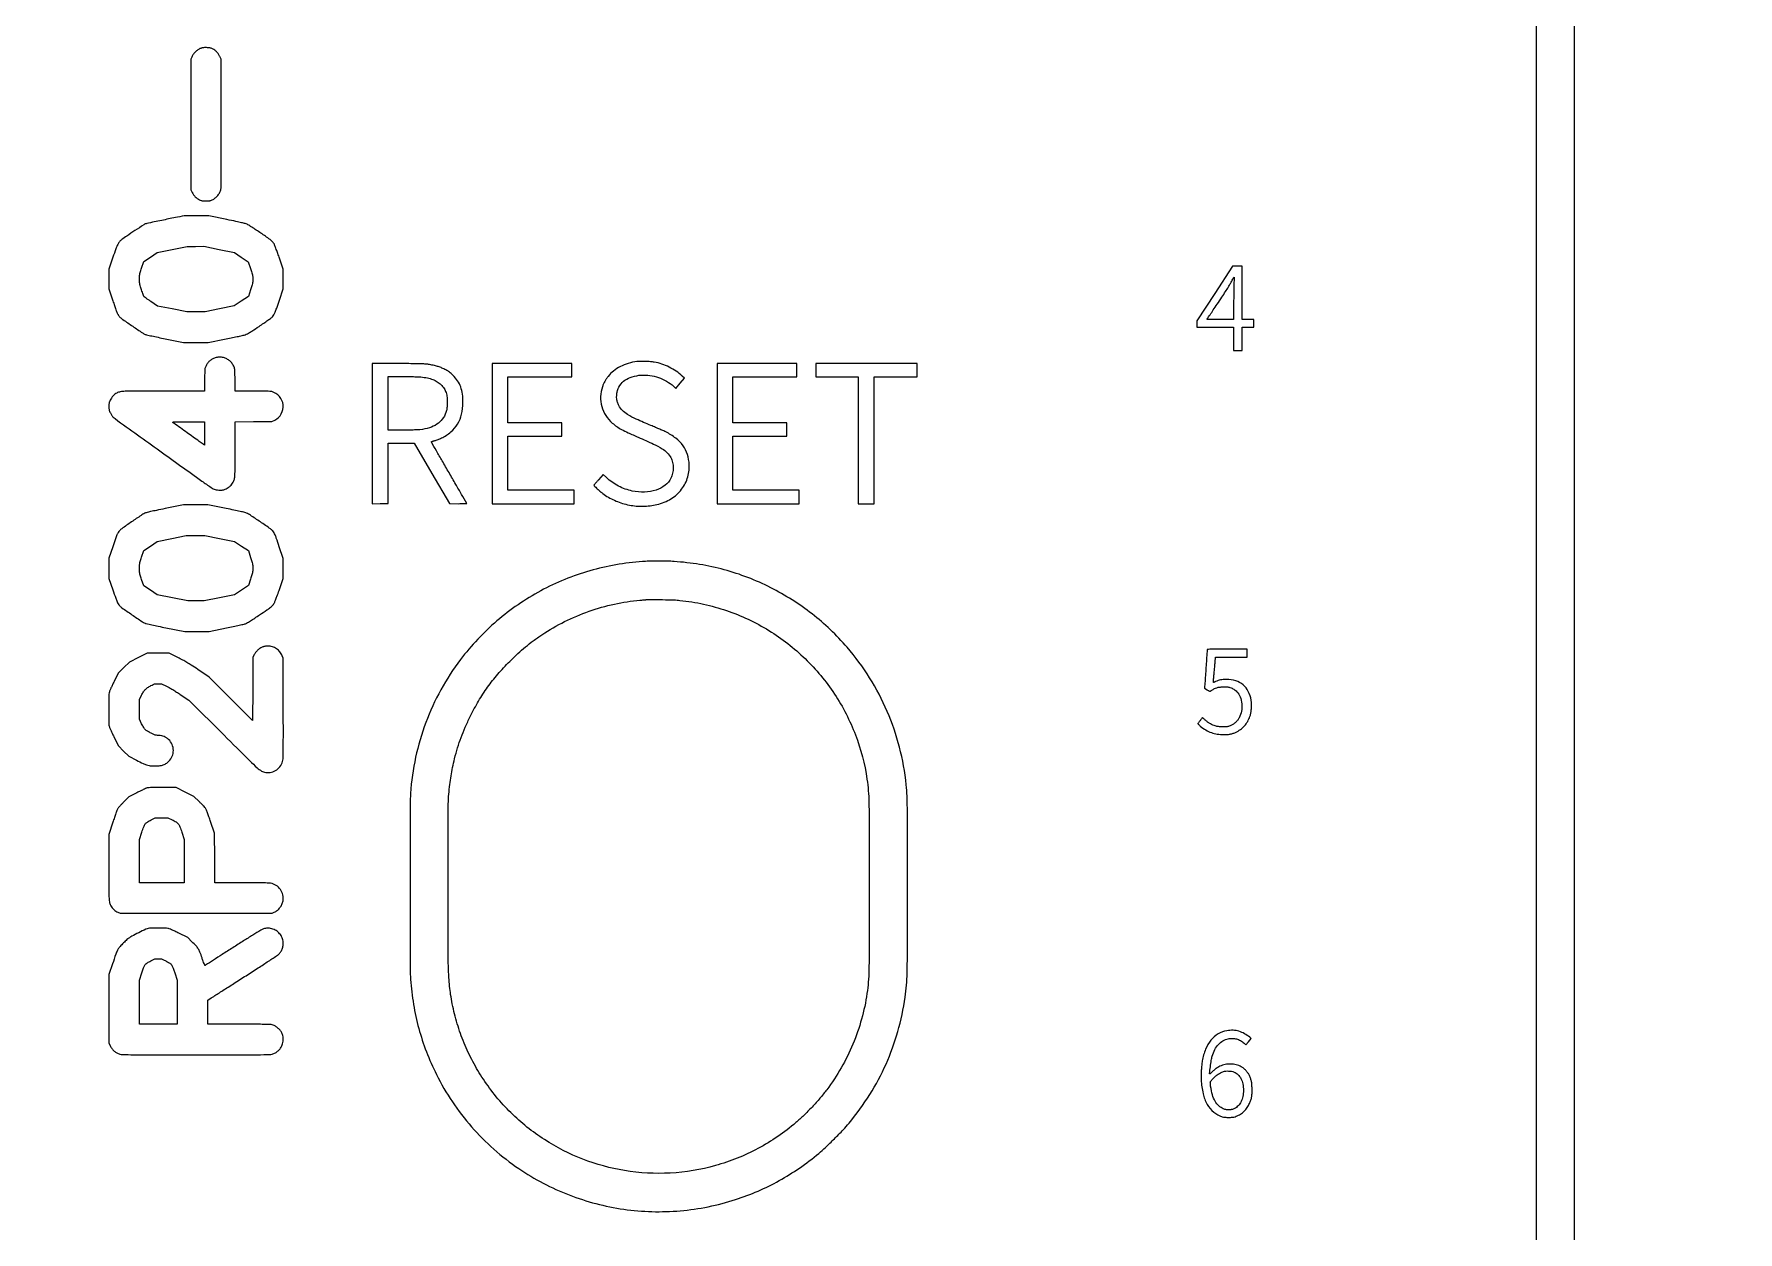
# Model space of a CAD drawing. Extents: x 949 to 24658, y 948 to 49051.
# Drawn here: x 6863 to 11312, y 39611 to 42738 of the extents above; entities that cross this region are included whole.
import ezdxf

# ---------------------------------------------------------------- set-up
doc = ezdxf.new("R2010")
doc.units = 0

msp = doc.modelspace()

# ---------------------------------------------------------------- linework, layer by layer
for points in [[(24557.45501, 40846.15625, -0.000005), (24557.576589, 33590.111823, -0.000003), (24557.572356, 24977, -0.000002), (24557.441941, 13479.946311, -0.000011), (24557.197838, 7129.844974)], [(10785.463822, 45035.652863, -0.000007), (10785.5, 42312.5, -0.00001), (10785.452324, 40023.210587, -0.000067), (10785.249276, 38864.327406, -0.000004), (10784.993817, 38059.058954, -0.029729), (10784.182489, 38045.5, -0.02899), (10776.350876, 38001.759663, -0.031335), (10763.647929, 37960.36984, -0.031688), (10746.028686, 37921.313485, -0.0311), (10723.517401, 37884.540758, -0.035073), (10693.628369, 37847.70176, -0.034505), (10658.730129, 37815.185556, -0.034514), (10619.701308, 37787.785657, -0.035135), (10577.5, 37766.197122, -0.022349), (10547.474461, 37754.966605, -0.024469), (10517.453305, 37746.841817, -0.024062), (10486.331061, 37741.587167, -0.020252), (10453, 37738.960338, -0.009541), (10406.169525, 37738.067317, -0.000001), (7284.943993, 37738.119343, -0.000001), (4154.349915, 37738.182247, -0.016092)], [(3703.932697, 46543.887491, 0.000001), (3703.874383, 45298.330035, 0.000027), (3703.886066, 43922.992192, 0.000016), (3704.040572, 42293, 0.000007), (3704.415056, 39650.664677, 0.000093)], [(5592.011956, 37638.547867, 0.000014), (7295.5, 37638.5, 0.000009), (9315.141555, 37638.536626, 0.000133), (10027.08967, 37638.751523, 0.000042), (10458.410975, 37639.032311, 0.025568), (10483, 37640.308638, 0.015247), (10515.814134, 37644.714779, 0.018113), (10546.447546, 37650.930605, 0.018331), (10576.23369, 37659.27277, 0.016356), (10606.5, 37670.062235, 0.050621), (10683.813054, 37709.949882, 0.049303), (10752.282445, 37764.865504, 0.04918), (10808.82488, 37832.267839, 0.049841), (10850.824312, 37909.124855, 0.019074), (10862.578039, 37940.127307, 0.019066), (10871.936504, 37971.939403, 0.018477), (10879.085625, 38005.312356, 0.015679), (10884.213952, 38041, 0.02777), (10884.994013, 38054.954484, 0.000004), (10885.24925, 38880.764608, 0.000065), (10885.451421, 40055.597846, 0.000011), (10885.5, 42312, 0.000007), (10885.462764, 44998.696467, 0.000096)], [(3804.381759, 38068.001996, -0.000003), (3804.197047, 39001.246926, -0.000054)], [(3804.091567, 40246.104477, -0.000013), (3804.192396, 42321)], [(6290.338763, 44819.041707, 0.000021), (7295.237307, 44819, 0.000022), (8282.535437, 44819.042846, 0.0002)], [(4128.612771, 37639.010388, 0.00001), (4727.012426, 37638.751208, 0.000089)], [(3704.753215, 38664.86868, 0.000014), (3705.096386, 38050.695171, 0.032694)]]:
    msp.add_lwpolyline(points, format="xyb")
for points in [[(7300.286039, 42701.605563, 0.058958), (7292.442416, 42697.981561, 0.047958), (7285.04826, 42692.401952, 0.048347), (7278.915259, 42685.57492, 0.062954), (7274.820599, 42678.246659), (7272.5, 42672.5), (7272.5, 42501.978914), (7272.5, 42331.457828), (7275.796871, 42324.76099, 0.040345), (7279.394397, 42318.733703, 0.04182), (7283.874712, 42313.439845, 0.042298), (7289.121451, 42309.017856, 0.043326), (7294.997135, 42305.581812, 0.018467), (7299.050869, 42303.840932, 0.047385), (7302.120238, 42302.978207, 0.036996), (7305.709, 42302.598738, 0.007847), (7312, 42302.5, 0.007846), (7318.083092, 42302.595457, 0.033261), (7321.705532, 42302.951155, 0.044993), (7324.694033, 42303.727959, 0.023507), (7328.252644, 42305.195887, 0.060081), (7336.130007, 42310.115518, 0.054609), (7342.898554, 42316.911038, 0.0548), (7348.014698, 42324.984862, 0.061467), (7351.016433, 42333.676352, 0.051053), (7351.513055, 42338.267869, 0.000332), (7351.719121, 42378.991162, 0.001106), (7351.833171, 42431.236649, 0.000399), (7351.771672, 42505.5), (7351.5, 42672.5), (7348.31502, 42679.223329, 0.03889), (7344.703408, 42685.529024, 0.041229), (7340.221072, 42691.068563, 0.042251), (7335.003819, 42695.67811, 0.04546), (7329.206739, 42699.218987, 0.018471), (7325.333443, 42700.951156, 0.041057), (7322.249723, 42701.910217, 0.035924), (7318.806453, 42702.422312, 0.011291), (7313.601738, 42702.699688, 0.011956), (7309.493551, 42702.727419, 0.016207), (7305.787551, 42702.543554, 0.018217), (7302.640674, 42702.169168, 0.040069)], [(7255, 42263.355777, 0.004535), (7232.106107, 42258.963954, 0.001256), (7196.24681, 42251.653369, 0.000262), (7157.277348, 42243.585454, 0.047813), (7153.319837, 42242.360277, 0.047493), (7149.22831, 42240.174252, 0.000703), (7126.503294, 42225.056626, 0.002078), (7105.147676, 42210.677993, 0.007618), (7091.80074, 42201.310381, 0.065453), (7085.98628, 42195.806944, 0.054973), (7081.38715, 42188.668141, 0.029272), (7076.510465, 42177.259729, 0.0052), (7068.871224, 42155.317582), (7058.5, 42124.5), (7058.5, 42098.5), (7058.5, 42072.5), (7068.888411, 42041.5, 0.002614), (7073.036265, 42029.33394, 0.003582), (7076.904858, 42018.43125, 0.002333), (7080.259705, 42009.319895, 0.041756), (7081.590461, 42006.5, 0.026897), (7082.781676, 42004.674556, 0.013033), (7084.486991, 42002.468281, 0.012885), (7086.387196, 42000.25688, 0.018094), (7088.20205, 41998.392019, 0.039341), (7095.187064, 41992.695264, 0.001806), (7120.538486, 41975.280275, 0.001634), (7146.214955, 41957.900801, 0.044917), (7153.3506, 41953.984144, 0.047982), (7156.443995, 41952.97163, 0.0013), (7170.381114, 41949.886718, 0.002689), (7186.806912, 41946.388183, 0.001838), (7205.5, 41942.583332), (7253.5, 41932.996915), (7285.408989, 41932.998458), (7317.317977, 41933), (7360.408989, 41941.556318, 0.001079), (7377.488532, 41944.986041, 0.001392), (7393.162101, 41948.214098, 0.001056), (7406.286646, 41950.984212, 0.012237), (7411.398165, 41952.205847, 0.039667), (7416.990972, 41954.173927, 0.027721), (7422.944363, 41957.221168, 0.012892), (7431.816334, 41962.71317, 0.001675), (7450.398165, 41974.978629, 0.003294), (7462.808734, 41983.34881, 0.004815), (7473.615453, 41990.895097, 0.003422), (7482.416673, 41997.25918, 0.051534), (7485.21496, 41999.793195, 0.048194), (7489.115051, 42005.07952, 0.034176), (7492.461687, 42011.65171, 0.017186), (7496.486677, 42022.081729, 0.002676), (7503.618407, 42043), (7513.5, 42072.5), (7513.460658, 42098.5), (7513.421316, 42124.5), (7502.797762, 42155.631891, 0.003102), (7498.547432, 42167.838975, 0.004265), (7494.565313, 42178.755046, 0.002763), (7491.095774, 42187.866137, 0.050395), (7489.690589, 42190.631891, 0.023088), (7488.430769, 42192.407994, 0.011), (7486.657698, 42194.577786, 0.010878), (7484.70199, 42196.768098, 0.01519), (7482.853486, 42198.632913, 0.040232), (7476.317792, 42203.907186, 0.001789), (7452.224635, 42220.213725, 0.002263), (7428.448798, 42236.026088, 0.028342), (7419.105913, 42241.44633, 0.052768), (7414.611648, 42243.156402, 0.00711), (7404.794731, 42245.599642, 0.005671), (7390.094929, 42248.861536, 0.001527), (7366.69433, 42253.701804), (7319.5, 42263.313496), (7288.5, 42263.562694, 0.001431), (7276.439776, 42263.625119, 0.002123), (7265.871875, 42263.604707, 0.000933), (7256.847138, 42263.532129, 0.042664)], [(7346.254205, 42176.049246), (7385.937557, 42168.098492), (7404.169055, 42155.799246), (7422.400554, 42143.5), (7428.200277, 42126.02169, -0.003714), (7431.75691, 42115.030803, -0.025274), (7433.1953, 42109.512819, -0.037302), (7433.813947, 42104.776797, -0.013831), (7434, 42098.052115, -0.013834), (7433.814201, 42091.337937, -0.036955), (7433.197594, 42086.592314, -0.025136), (7431.766656, 42081.065506, -0.003753), (7428.25, 42070.129106), (7422.5, 42052.697363), (7404, 42040.412296), (7385.5, 42028.127229), (7347.5, 42020.561691), (7309.5, 42012.996153), (7285.5, 42012.996153), (7261.5, 42012.996153), (7223.5, 42020.545056), (7185.5, 42028.093958), (7168.281336, 42039.656758, -0.002008), (7161.617649, 42044.170536, -0.003036), (7155.857091, 42048.157926, -0.001175), (7150.941013, 42051.622384, -0.072089), (7150.165435, 42052.359779, -0.078768), (7149.652777, 42053.27739, -0.001674), (7147.876745, 42058.15905, -0.003827), (7145.858128, 42063.903414, -0.002566), (7143.634099, 42070.500815, -0.003874), (7140.155824, 42081.27535, -0.02644), (7138.765895, 42086.681638, -0.037383), (7138.173577, 42091.432131, -0.012329), (7138, 42098.47039, -0.012441), (7138.175529, 42105.523674, -0.037579), (7138.773955, 42110.290558, -0.026267), (7140.180021, 42115.739592, -0.003763), (7143.723507, 42126.704194), (7149.447013, 42143.969238), (7167.087974, 42155.949638), (7184.728934, 42167.930039), (7223.614467, 42175.82447), (7262.5, 42183.718901), (7284.535427, 42183.859451), (7306.570853, 42184)], [(9996.616188, 42097.75, 0.021076), (9996.364663, 42094.017624, 0.000728), (9996.019035, 42079.428125, 0.001361), (9995.682762, 42062.192126, 0.00095), (9995.393353, 42042.75), (9994.747355, 41993), (9960.373678, 41993, -0.001372), (9947.193086, 41993.036163, -0.002288), (9936.097268, 41993.147825, -0.000211), (9926.203211, 41993.296853, -0.409686), (9926, 41993.503235, -0.148796), (9926.113885, 41993.877452, -0.000062), (9933.73809, 42005.240506, -0.000931), (9942.242267, 42017.86082, -0.000566), (9952.342434, 42032.753235, 0.002622), (9964.595433, 42050.980873, 0.004908), (9974.285003, 42065.874781, 0.005983), (9981.776316, 42077.957571, 0.013824), (9987.039973, 42087.25, -0.004169), (9990.307786, 42093.287918, -0.006703), (9993.20484, 42098.373437, -0.002025), (9995.773478, 42102.704879, -0.26374), (9996.294052, 42103, -0.366971), (9996.615978, 42102.726955, -0.025671), (9996.759507, 42101.457812, -0.026762), (9996.772679, 42099.762931, -0.015925)], [(7338.250674, 41893.454857, 0.046858), (7329.806009, 41890.308181, 0.058682), (7322.762065, 41885.817427, 0.058937), (7316.97704, 41879.830735, 0.047863), (7312.272343, 41872.240529), (7308.5, 41864.611698), (7308.194453, 41835.305849), (7307.888905, 41806), (7201.154551, 41806, 0.000509), (7124.50915, 41805.921924, 0.00988), (7100.783785, 41805.404698, 0.033633), (7088.072482, 41804.016246, 0.074061), (7078.830795, 41800.913678, 0.054676), (7074.067219, 41797.786008, 0.034517), (7069.238226, 41793.203292, 0.03367), (7064.922546, 41787.814182, 0.041406), (7061.693133, 41782.240752, 0.016802), (7059.90486, 41778.112645, 0.045445), (7059.009999, 41775.051017, 0.03876), (7058.609271, 41771.61353, 0.009643), (7058.5, 41765.948137, 0.009625), (7058.61284, 41760.086601, 0.043824), (7059.041489, 41756.705077, 0.048278), (7060.0357, 41753.603073, 0.013306), (7062.188908, 41748.948137, 0.018514), (7063.880527, 41745.828613, 0.015046), (7065.913707, 41742.614288, 0.015309), (7067.968885, 41739.763986, 0.037769), (7069.688908, 41737.845185, 0.035316), (7074.372629, 41733.948997, 0.000031), (7191.65954, 41649.648713, 0.000157), (7301.161286, 41571.006632, 0.006519), (7325, 41554.36404, 0.031686), (7330.558781, 41551.083993, 0.046544), (7335.831457, 41548.998102, 0.044738), (7341.553907, 41547.872191, 0.026568), (7348.5, 41547.512547, 0.011006), (7353.764523, 41547.635791, 0.0387), (7357.125304, 41548.050513, 0.043513), (7360.176723, 41548.951506, 0.016699), (7364.240752, 41550.70568, 0.041559), (7369.813911, 41553.925881, 0.033807), (7375.201014, 41558.234307, 0.03465), (7379.782577, 41563.061127, 0.054634), (7382.913678, 41567.830795, 0.062907), (7385.919811, 41576.167036, 0.040508), (7387.349802, 41586.353139, 0.013687), (7387.905106, 41604.185134, 0.00094), (7388, 41654.673335), (7388, 41725.926473), (7435.803954, 41726.213236), (7483.607908, 41726.5), (7491.238634, 41730.272343, 0.151824), (7508.553292, 41746.7447, 0.154307), (7513.338117, 41770.016756, 0.154107), (7503.876431, 41791.832197, 0.151395), (7483.539901, 41804.447999, 0.045094), (7478.581033, 41805.271758, 0.010969), (7470.287265, 41805.708006, 0.006452), (7457.090097, 41805.941755, 0.001202), (7432.858555, 41806), (7388.137307, 41806), (7387.793853, 41834.75, 0.001563), (7387.52872, 41852.339046, 0.014078), (7387.171738, 41860.034817, 0.032541), (7386.498237, 41864.829109, 0.044515), (7385.237236, 41869, 0.058458), (7380.654989, 41877.400713, 0.05789), (7374.23982, 41884.543479, 0.05808), (7366.379474, 41890.006073, 0.059591), (7357.539901, 41893.457657, 0.02563), (7352.39266, 41894.511642, 0.037736), (7347.792567, 41894.858642, 0.038286), (7343.242626, 41894.509072, 0.027463)], [(7746, 41695.052538), (7746, 41511.959423), (7766.75, 41512.229712), (7787.5, 41512.5), (7787.756058, 41591.25), (7788.012116, 41670), (7821.772407, 41670), (7855.532698, 41670), (7901.516349, 41591.000915), (7947.5, 41512.001829), (7970.25, 41512.000915, 0.001715), (7978.973481, 41512.03048, 0.00286), (7986.317187, 41512.122557, 0.00033), (7992.832824, 41512.24582, 0.408492), (7993, 41512.416301, 0.131613), (7992.914703, 41512.734732, 0.00001), (7979.329364, 41536.272597, 0.00035), (7964.306159, 41562.258484, 0.000211), (7946.461663, 41593.044631, -0.000775), (7928.65724, 41623.841682, -0.001289), (7913.75887, 41649.859283, -0.000069), (7900.415912, 41673.308078, -0.337669), (7900.484712, 41673.818046, -0.113296), (7900.957333, 41674.114203, -0.003037), (7903.297858, 41674.910835, -0.006186), (7906.079886, 41675.80083, -0.00418), (7909.273049, 41676.74985, 0.014521), (7913.084913, 41677.969089, 0.007434), (7917.795691, 41679.707249, 0.00738), (7922.598929, 41681.64304, 0.011014), (7926.733559, 41683.48892, 0.064943), (7951.284454, 41699.281541, 0.080664), (7968.930028, 41719.873653, 0.078708), (7979.441914, 41745.41604, 0.058398), (7983, 41775.776093, 0.033122), (7981.511832, 41798.216572, 0.054045), (7976.974172, 41816.725139, 0.05932), (7968.976296, 41832.591324, 0.051022), (7957.115144, 41847.039985, 0.009706), (7951.766347, 41852.144792, 0.023505), (7947.57454, 41855.644429, 0.026776), (7943.41561, 41858.459928, 0.016642), (7938.26662, 41861.32848, 0.016504), (7927.969367, 41866.20139, 0.023863), (7918.552564, 41869.759628, 0.022179), (7908.336147, 41872.578405, 0.011854), (7895.5, 41875.195818, 0.022385), (7886.195021, 41876.437724, 0.014086), (7875.244743, 41877.092782, 0.00585), (7857.321181, 41877.44913, 0.000594), (7814.75, 41877.746723), (7746, 41878.145653)], [(8437.173702, 41882.960941, 0.041815), (8414.686675, 41878.196297, 0.045501), (8393.96442, 41869.839758, 0.047874), (8376.062449, 41858.36689, 0.058327), (8361.94941, 41844.345859, 0.015907), (8356.838565, 41837.486255, 0.026036), (8353.011108, 41831.333101, 0.026932), (8349.932306, 41824.968427, 0.018633), (8347.118136, 41817.479127, 0.071317), (8342.377788, 41791.396411, 0.075357), (8345.312765, 41765.543694, 0.076097), (8355.726915, 41741.930797, 0.074879), (8372.774144, 41722.366529, 0.026195), (8384.388394, 41713.497237, 0.02544), (8396.977279, 41705.797301, 0.017399), (8413.940666, 41697.323495, 0.004999), (8440.763833, 41685.393773, -0.006586), (8480.75746, 41667.454167, -0.031044), (8502.864595, 41655.465889, -0.055029), (8516.494999, 41644.691208, -0.075704), (8525.816875, 41632.1922, -0.067963), (8530.364847, 41619.885134, -0.053962), (8531.928242, 41605.786669, -0.05327), (8530.437847, 41591.482678, -0.061881), (8525.957383, 41578.564996, -0.115771), (8510.755964, 41560.070704, -0.083081), (8487.020675, 41547.516646, -0.072605), (8457.347127, 41542.246298, -0.058029), (8424.950293, 41545.01013, -0.036051), (8406.841991, 41550.082319, -0.033577), (8389.197639, 41557.799443, -0.033414), (8372.660677, 41567.85284, -0.034847), (8357.854678, 41579.892222), (8349.209356, 41587.984513), (8337.104678, 41574.575424, 0.003279), (8332.464806, 41569.367301, 0.005157), (8328.555749, 41564.827559, 0.001578), (8325.23103, 41560.859575, 0.17533), (8325, 41560.220986, 0.204251), (8325.694366, 41558.592115, 0.002789), (8333.714465, 41550.980114, 0.008512), (8341.68512, 41543.75036, 0.019368), (8348, 41538.633944, 0.055403), (8378.432068, 41520.741276, 0.051083), (8412.884916, 41509.371934, 0.050857), (8449.080846, 41505.189475, 0.05384), (8484.66718, 41508.550363, 0.07552), (8522.062017, 41522.30633, 0.09127), (8550.978226, 41545.943499, 0.095667), (8568.651218, 41577.337537, 0.092011), (8573.690754, 41613.5, 0.064576), (8568.940409, 41640.523078, 0.079583), (8557.552774, 41663.403173, 0.074089), (8538.835394, 41682.762045, 0.047625), (8512.310457, 41699.360752, 0.01149), (8507.016405, 41701.859569, 0.002159), (8497.210395, 41706.164824, 0.002309), (8485.705848, 41711.093669, 0.002112), (8473.810457, 41716.065952, -0.007972), (8435.262535, 41732.712345, -0.033369), (8412.990068, 41744.600897, -0.056541), (8399.080691, 41755.620157, -0.080045), (8389.815677, 41768.378001, -0.042341), (8386.481628, 41776.635894, -0.043567), (8384.625473, 41785.259082, -0.043207), (8384.282698, 41794.139823, -0.040291), (8385.446949, 41803.163082, -0.093609), (8392.78382, 41820.734938, -0.093856), (8406.019083, 41834.401468, -0.082742), (8424.854266, 41843.480345, -0.055146), (8448.5, 41847.633549, -0.050229), (8471.228733, 41846.799344, -0.049571), (8493.439966, 41841.45511, -0.049062), (8514.371895, 41831.773413, -0.047207), (8533.310135, 41818.09205), (8539.12027, 41812.996599), (8550.121637, 41826.515743), (8561.123003, 41840.034887), (8555.435702, 41845.267443, 0.035868), (8539.380516, 41858.041505, 0.03494), (8521.527792, 41868.514106, 0.034937), (8502.388738, 41876.399653, 0.035842), (8482.5, 41881.46371, 0.025571), (8472.767325, 41882.701865, 0.010597), (8459.518455, 41883.420826, 0.010477), (8446.383017, 41883.579351, 0.029091)], [(7872.947046, 41842.88756, -0.02588), (7890.088674, 41840.336432, -0.042109), (7904.206057, 41836.220963, -0.048654), (7915.868262, 41830.369331, -0.055974), (7925.59227, 41822.600074, -0.053104), (7933.612136, 41812.657015, -0.064852), (7938.731663, 41801.869622, -0.056743), (7941.343425, 41789.000016, -0.029759), (7941.790817, 41772.648758, -0.006125), (7941.429218, 41764.509524, -0.023376), (7940.904976, 41759.457143, -0.030265), (7939.985637, 41755.157499, -0.016052), (7938.357989, 41749.955831, -0.079397), (7928.977868, 41732.53051, -0.083395), (7914.766516, 41719.235112, -0.073347), (7895.381809, 41710.126353, -0.04548), (7870.696915, 41705.07248, -0.019192), (7864.945214, 41704.653774, -0.002765), (7853.170688, 41704.315041, -0.003133), (7839.234264, 41704.078598, -0.002674), (7824.539414, 41704), (7788, 41704), (7788, 41774), (7788, 41844), (7824.697046, 41844, -0.00274), (7839.593741, 41843.918368, -0.003023), (7854.008016, 41843.673221, -0.002811), (7866.31487, 41843.320231, -0.015426)], [(7308, 41695.431906), (7308, 41664.863812), (7304.75, 41667.147935, -0.002064), (7294.226164, 41674.609258, -0.000122), (7262.481311, 41697.325399, -0.000035), (7228.138521, 41721.916929, -0.008718), (7225.115141, 41724.162945, -0.619207), (7225.320801, 41725.207415, -0.055538), (7228.778178, 41725.753212, -0.010801), (7237.667039, 41725.966661, -0.000602), (7265.365141, 41726), (7308, 41726)], [(7205, 41499.116714, 0.001653), (7182.671604, 41494.538188, 0.004638), (7167.079689, 41491.136052, 0.004195), (7155.889907, 41488.486543, 0.058075), (7152, 41487.036093, 0.030389), (7142.465628, 41481.402439, 0.002259), (7117.489379, 41464.353258, 0.001428), (7091.721158, 41446.483525, 0.056784), (7086.550953, 41441.924719, 0.050874), (7082.806988, 41436.822564, 0.032797), (7079.510437, 41430.265152, 0.016557), (7075.483107, 41419.79303, 0.002638), (7068.389948, 41399), (7058.5, 41369.5), (7058.5, 41343), (7058.5, 41316.5), (7068.713917, 41286.780891, 0.001928), (7076.204482, 41265.256194, 0.01723), (7079.855277, 41255.932303, 0.038951), (7082.875112, 41250.209131, 0.043868), (7086.643471, 41245.263042, 0.055696), (7092.550737, 41240.073871, 0.001807), (7118.567679, 41222.049062, 0.002205), (7144.312731, 41204.516652, 0.042676), (7152.74003, 41199.82322, 0.050171), (7155.911928, 41198.762956, 0.001336), (7170.351542, 41195.539094, 0.002782), (7187.365897, 41191.887229, 0.001899), (7206.74003, 41187.918262), (7256.5, 41177.921293), (7288.5, 41178.278437), (7320.5, 41178.635581), (7365.5, 41187.83325, 0.00113), (7383.072414, 41191.46633, 0.001623), (7398.621325, 41194.770448, 0.000859), (7411.775214, 41197.633951, 0.025528), (7415.061956, 41198.533368, 0.058312), (7418.058947, 41199.924745, 0.002589), (7427.793937, 41205.978275, 0.004337), (7439.264217, 41213.33313, 0.003084), (7451.998716, 41221.767909, 0.001661), (7470.719179, 41234.424705, 0.011828), (7479.617903, 41240.79744, 0.024772), (7484.811629, 41245.124892, 0.055197), (7488.185183, 41249, 0.043984), (7490.566983, 41253.178091, 0.012761), (7493.490082, 41260.002488, 0.008842), (7497.285287, 41270.040112, 0.002632), (7502.728559, 41285.5), (7513.460272, 41316.5), (7513.480136, 41342.5), (7513.5, 41368.5), (7503.112842, 41399.5, 0.001275), (7495.541396, 41421.906783, 0.014638), (7492.283426, 41430.623398, 0.036516), (7489.657343, 41435.92431, 0.03698), (7486.297741, 41440.763157, 0.071021), (7480.615866, 41446.037056, 0.002137), (7453.932597, 41464.374368, 0.003173), (7427.887323, 41481.868893, 0.040548), (7417.593407, 41487.547117, 0.047926), (7413.565309, 41488.914465, 0.002904), (7401.126396, 41491.770087, 0.003856), (7385.011397, 41495.240985, 0.001897), (7364.462347, 41499.420103), (7316.424694, 41509), (7284.962347, 41508.947451), (7253.5, 41508.894902)], [(7347.530854, 41421.188955), (7386.5, 41413.377909), (7404.5, 41401.331387), (7422.5, 41389.284864), (7428.25, 41371.862007, -0.003718), (7431.807106, 41360.808228, -0.025974), (7433.220415, 41355.318211, -0.03742), (7433.822655, 41350.533921, -0.012604), (7434, 41343.5, -0.012525), (7433.823792, 41336.466978, -0.037568), (7433.224022, 41331.701498, -0.0262), (7431.81566, 41326.247115, -0.003758), (7428.269908, 41315.275943), (7422.539817, 41297.991036), (7404.277425, 41285.852055), (7386.015034, 41273.713074), (7346.788371, 41265.856537), (7307.561708, 41258), (7285.886013, 41258), (7264.210319, 41258), (7224.426671, 41265.952163), (7184.643023, 41273.904327), (7167.171819, 41285.77513), (7149.700614, 41297.645932), (7143.850307, 41314.424799, -0.003742), (7140.123678, 41325.375848, -0.029435), (7138.734778, 41330.561991, -0.040314), (7138.158752, 41335.251061, -0.010412), (7138, 41342.873522, -0.010875), (7138.164938, 41350.456058, -0.038373), (7138.749006, 41355.291541, -0.027452), (7140.145184, 41360.71856, -0.003621), (7143.815014, 41372.02169), (7149.630029, 41389.5), (7167.065014, 41401.41673), (7184.5, 41413.33346), (7222.5, 41421.067608), (7260.5, 41428.801756), (7284.530854, 41428.900878), (7308.561708, 41429)], [(8451.5, 41360.880372, 0.052699), (8314.227237, 41336.639534, 0.053574), (8185.859567, 41284.303, 0.053668), (8071.739285, 41205.992158, 0.053248), (7976.56401, 41105, 0.036419), (7925.18965, 41025.99343, 0.036577), (7885.906823, 40940.480731, 0.036433), (7859.379448, 40849.825726, 0.035513), (7846.005801, 40755.5, 0.017312), (7844.97904, 40726.365522, 0.000163), (7844.918815, 40512.397231, 0.00016), (7844.997069, 40298.247077, 0.017604), (7846.02743, 40269.551042, 0.023753), (7853.764909, 40204.612788, 0.025065), (7867.544848, 40141.87498, 0.025144), (7887.485143, 40081.012369, 0.02423), (7913.648684, 40021.683091, 0.031991), (7955.174867, 39950.441816, 0.031899), (8005.48667, 39885.008005, 0.031877), (8063.749621, 39826.46443, 0.031847), (8129, 39775.781933, 0.056884), (8259.886219, 39707.128338, 0.05705), (8402.748745, 39669.81821, 0.057079), (8550.279802, 39665.768176, 0.057052), (8694.931051, 39695.176033, 0.023517), (8753.371045, 39717.278085, 0.024404), (8808.739441, 39744.531114, 0.02426), (8861.489241, 39777.214977, 0.022648), (8912.094671, 39815.566434, 0.016658), (8929.460209, 39831.016982, 0.006157), (8952.91515, 39853.885328, 0.006145), (8975.769347, 39877.291992, 0.016975), (8991.08316, 39894.5, 0.033227), (9045.203891, 39969.222331, 0.035409), (9087.680804, 40048.930397, 0.035501), (9118.396683, 40133.638511, 0.03376), (9137.444652, 40223.271579, 0.014005), (9141.086696, 40255.111058, 0.015697), (9142.767019, 40285.915712, 0.005091), (9143.414572, 40336.031869, 0.000266), (9143.769726, 40497, 0.00036), (9143.909223, 40643.039982, 0.003021), (9143.526312, 40708.984533, 0.00671), (9142.523517, 40748.661956, 0.016103), (9140.440195, 40778, 0.037686), (9122.78598, 40875.888659, 0.038196), (9090.687406, 40969.562432, 0.038238), (9044.75253, 41057.170032, 0.037945), (8985.907807, 41137, 0.024535), (8942.227804, 41182.945581, 0.024817), (8894.416591, 41224.206096, 0.024681), (8842.489543, 41260.731997, 0.023667), (8786.5, 41292.517385, 0.025114), (8726.59837, 41319.181005, 0.025944), (8664.96511, 41339.379959, 0.025678), (8600.969435, 41353.25278, 0.023537), (8534, 41360.99272, 0.013427), (8517.810167, 41361.659252, 0.003914), (8492.864628, 41361.820562, 0.003931), (8467.887655, 41361.590169, 0.013101)], [(8549.5, 41259.586259, -0.026784), (8611.341262, 41249.504408, -0.027865), (8670.921445, 41232.95888, -0.028073), (8727.874606, 41210.031053, -0.028122), (8781.866565, 41180.878885, -0.054722), (8876.531136, 41107.310935, -0.054536), (8953.104619, 41014.881158, -0.054597), (9007.81325, 40908.185854, -0.055091), (9037.925415, 40792.5, -0.015217), (9041.367156, 40762.477189, -0.015934), (9042.909246, 40732.758497, -0.004777), (9043.426146, 40683.173874, -0.000218), (9043.5, 40513.5, -0.000229), (9043.422365, 40344.258057, -0.004742), (9042.893312, 40293.391748, -0.015523), (9041.346222, 40263.03992, -0.015766), (9037.921934, 40233, -0.031776), (9023.756951, 40166.070069, -0.031011), (9001.1399, 40100.910992, -0.030999), (8970.627149, 40039.025268, -0.031693), (8932.89772, 39981.864554, -0.015168), (8915.186188, 39959.832479, -0.011371), (8894.42269, 39936.639718, -0.011429), (8872.800617, 39914.597993, -0.016175), (8852.5, 39896.068964, -0.054036), (8753.330751, 39828.297694, -0.0546), (8642.281793, 39783.629839, -0.054698), (8524.386557, 39764.113359, -0.054612), (8405, 39770.608548, -0.051278), (8296.145001, 39800.259132, -0.051428), (8195.715405, 39851.42142, -0.05145), (8107.879328, 39921.978911, -0.051412), (8036.27526, 40009, -0.024354), (8008.806929, 40055.129243, -0.024384), (7985.966925, 40103.692264, -0.024427), (7967.998653, 40154.163698, -0.024643), (7955.099018, 40206, -0.009263), (7950.769756, 40230.32952, -0.013779), (7947.965399, 40251.776662, -0.012393), (7946.162109, 40274.944749, -0.005822), (7944.923078, 40304.965513, -0.007443), (7944.026058, 40365.907637, -0.000492), (7944.228282, 40541.330193, -0.000203), (7944.703646, 40728.19928, -0.021796), (7945.881887, 40753.5, -0.007672), (7948.548206, 40778.687558, -0.010555), (7951.767961, 40801.222262, -0.010893), (7955.8449, 40823.030158, -0.009096), (7961.097077, 40846, -0.013093), (7968.968954, 40874.535673, -0.014823), (7978.037459, 40901.449835, -0.014516), (7988.860818, 40928.262034, -0.011615), (8002.014489, 40956.5, -0.018614), (8023.752975, 40996.636787, -0.022102), (8047.293209, 41032.74001, -0.022106), (8073.924486, 41066.618364, -0.018634), (8104.945705, 41100.073477, -0.009855), (8126.24943, 41120.572701, -0.013832), (8146.111839, 41137.950692, -0.014211), (8166.473046, 41153.841414, -0.011357), (8189.264634, 41169.824051, -0.031801), (8248.413077, 41204.105441, -0.030706), (8312.115272, 41231.060668, -0.030847), (8378.335536, 41249.904121, -0.032843), (8445, 41259.972094, 0.000304), (8450.078961, 41260.404018, 0.000334), (8455.003125, 41260.829103, 0.000311), (8459.213418, 41261.19803, 0.00168), (8461.5, 41261.407569, -0.026382), (8473.855977, 41261.926718, -0.002483), (8504.226465, 41261.449039, -0.002907), (8534.372669, 41260.64974, -0.018935)], [(7462.286039, 41138.549246, 0.058565), (7454.781333, 41135.198734, 0.047554), (7447.66764, 41129.990936, 0.047089), (7441.59537, 41123.469117, 0.054382), (7437.180056, 41116.218065), (7434.5, 41110.5), (7434, 41028.246235), (7433.5, 40945.992469), (7377, 41002.598563), (7320.5, 41059.204657), (7290.5, 41079.246927, 0.00322), (7273.566085, 41090.402999, 0.009853), (7261.889255, 41097.665214, 0.011968), (7251.224663, 41103.669131, 0.006938), (7238.145152, 41110.394598), (7215.790304, 41121.5), (7186.889512, 41121.5), (7157.988719, 41121.5), (7135.249781, 41110), (7112.510844, 41098.5), (7097.744108, 41084.059319), (7082.977373, 41069.618637), (7072.005144, 41047.921291, 0.00479), (7067.692898, 41039.187137, 0.005753), (7063.810547, 41030.887307, 0.004972), (7060.693801, 41023.833867, 0.03785), (7059.516457, 41020.401874, 0.06069), (7058.030214, 41009.341337, 0.003335), (7057.831445, 40974.290017, 0.003056), (7058.082487, 40938.989309, 0.068757), (7059.607927, 40928.931501, 0.032245), (7060.807084, 40925.669557, 0.003818), (7063.986527, 40918.633003, 0.004552), (7067.910825, 40910.321599, 0.003718), (7072.255857, 40901.5), (7083.29586, 40879.5), (7096.89793, 40865.951764), (7110.5, 40852.403528), (7130.882479, 40841.951764, 0.004198), (7147.942488, 40833.38383, 0.030455), (7156.403358, 40829.845096, 0.049878), (7163.47946, 40828.146636, 0.022468), (7173, 40827.278176, 0.027609), (7187.0883, 40827.407296, 0.053697), (7198.157444, 40829.326303, 0.064288), (7207.188999, 40833.223266, 0.062494), (7215.030868, 40839.316583, 0.098728), (7223.817361, 40852.479839, 0.101374), (7226.774646, 40867.881204, 0.101536), (7223.437021, 40883.184987, 0.099365), (7214.329817, 40896.072508, 0.037508), (7208.506581, 40900.806131, 0.053615), (7202.669643, 40903.998211, 0.052692), (7196.209584, 40905.912103, 0.03468), (7188.5, 40906.790196, -0.014259), (7182.870503, 40907.199571, -0.046728), (7179.214267, 40907.919799, -0.037552), (7175.362322, 40909.382677, -0.006866), (7168.5, 40912.712388, -0.010986), (7164.006988, 40915.094236, -0.010842), (7159.602872, 40917.681256, -0.010765), (7155.846873, 40920.111713, -0.04038), (7153.658712, 40921.86882, -0.0457), (7151.677184, 40924.118209, -0.016355), (7149.267847, 40927.654111, -0.014585), (7146.632608, 40932.087949, -0.010155), (7143.908712, 40937.234623), (7138, 40948.969247), (7138, 40975.00128), (7138, 41001.033313), (7143.413043, 41011.766657, -0.025668), (7148.387765, 41020.487049, -0.051565), (7153.32072, 41026.678011, -0.051421), (7159.425413, 41031.73927, -0.025388), (7168.083183, 41036.913767, -0.007468), (7174.317088, 41040.103985, -0.048381), (7177.615025, 41041.350554, -0.054987), (7180.922125, 41041.866741, -0.011243), (7186.847463, 41042), (7196.028559, 41042), (7209.122454, 41035.438638, -0.01482), (7215.681165, 41031.905119, -0.005011), (7225.021054, 41026.384596, -0.004979), (7235.229422, 41020.072205, -0.005697), (7244.858175, 41013.830192), (7267.5, 40998.783109), (7359, 40907.521438, 0.000556), (7425.97357, 40840.870629, 0.012841), (7445.580299, 40822.377002, 0.048787), (7457.090678, 40813.931361, 0.095255), (7467.759696, 40810.090227, 0.098819), (7482.861144, 40810.715109, 0.096376), (7496.715186, 40817.077459, 0.095462), (7507.272436, 40828.234652, 0.094865), (7512.957384, 40842.539918, 0.044778), (7513.538415, 40848.353969, 0.000979), (7513.769972, 40876.767848, 0.001658), (7513.884081, 40916.466178, 0.000465), (7513.799038, 40978.5), (7513.5, 41108.5), (7511.166062, 41114.282311, 0.071707), (7504.953153, 41124.964166, 0.076982), (7496.103538, 41133.161667, 0.077428), (7485.235922, 41138.264065, 0.073752), (7473.144665, 41139.933104, 0.01633), (7470.291983, 41139.811154, 0.012846), (7467.214019, 41139.499001, 0.013043), (7464.366097, 41139.060293, 0.031005)], [(9926, 41130.038026, -0.016936), (9925.857809, 41125.841302, -0.000085), (9922.99968, 41083.816952, -0.000161), (9920.221598, 41043.264584, -0.008474), (9919.552162, 41035.46953), (9919.034132, 41030.43906), (9925.872114, 41026.21953, 0.004355), (9928.544238, 41024.602604, 0.006495), (9930.911404, 41023.239487, 0.003095), (9932.9384, 41022.123465, 0.124918), (9933.424873, 41022, 0.128442), (9933.88221, 41022.119454, 0.006231), (9935.254006, 41022.911158, 0.009803), (9936.868825, 41023.913473, 0.006884), (9938.64798, 41025.101813, -0.031675), (9945.227417, 41029.03956, -0.04607), (9951.494478, 41031.571147, -0.042188), (9958.521809, 41033.050663, -0.021659), (9967.5, 41033.769274, -0.00661), (9974.297106, 41033.927938, -0.025688), (9978.502528, 41033.75438, -0.035535), (9981.943153, 41033.186231, -0.022892), (9985.828708, 41032.066946, -0.022847), (9991.163106, 41029.986068, -0.034193), (9995.584199, 41027.650715, -0.034857), (9999.583728, 41024.771066, -0.025055), (10003.635586, 41021.042976, -0.10173), (10012.456668, 41007.405122, -0.069989), (10016.695731, 40989.431354, -0.067295), (10015.878553, 40970.225665, -0.078356), (10009.906184, 40952.975361, -0.047839), (10006.040047, 40947.142039, -0.034243), (10000.705279, 40941.408227, -0.033946), (9994.568115, 40936.393248, -0.043749), (9988.287604, 40932.715058, -0.019059), (9983.78233, 40930.787672, -0.054777), (9980.497415, 40929.925459, -0.033879), (9976.339503, 40929.59417, -0.00394), (9967, 40929.55779, -0.004861), (9958.072861, 40929.68016, -0.028739), (9953.415602, 40930.057711, -0.040382), (9949.533709, 40930.921998, -0.015525), (9944.304882, 40932.717907, -0.022496), (9937.673384, 40935.575531, -0.026468), (9931.687353, 40938.882966, -0.025265), (9925.861432, 40942.939425, -0.017628), (9919.704169, 40948.06273, 0.005605), (9917.461445, 40950.02198, 0.009392), (9915.527946, 40951.611424, 0.003516), (9913.870824, 40952.903455, 0.415557), (9913.626069, 40952.870835, -0.005351), (9913.406827, 40952.589109, -0.000049), (9911.760596, 40950.520197, -0.000168), (9909.866217, 40948.141546, -0.000109), (9907.6719, 40945.389411, 0.006161), (9905.502682, 40942.600153, 0.009217), (9903.683444, 40940.106293, 0.004813), (9902.215608, 40937.970782, 0.166197), (9902.058974, 40937.389411, 0.180082), (9902.298774, 40936.856094, 0.006465), (9903.919238, 40935.256333, 0.01117), (9905.932376, 40933.404455, 0.007516), (9908.308974, 40931.37683, 0.037596), (9922.611118, 40921.249561, 0.048456), (9937.141595, 40914.335167, 0.048568), (9952.703596, 40910.357383, 0.038033), (9970.090037, 40909.013137, 0.022433), (9979.831091, 40909.439341, 0.032335), (9988.353991, 40910.755634, 0.03461), (9996.176991, 40913.065176, 0.03225), (10003.800482, 40916.476375, 0.048887), (10015.934368, 40924.476722, 0.052866), (10025.936073, 40934.495359, 0.052544), (10033.662732, 40946.446462, 0.047268), (10039.05683, 40960.171369, 0.038339), (10040.755059, 40968.406558, 0.018937), (10041.703497, 40979.052415, 0.018928), (10041.845743, 40989.881563, 0.033819), (10041.025171, 40998.743909, 0.075751), (10033.609915, 41021.801452, 0.10258), (10020.111186, 41038.951979, 0.101784), (10000.816959, 41049.409275, 0.073584), (9976.550136, 41053, 0.018246), (9968.196046, 41052.695047, 0.030024), (9961.190403, 41051.757735, 0.032401), (9954.739549, 41050.056762, 0.026462), (9948.097724, 41047.438481, -0.005097), (9946.012186, 41046.511575, -0.008332), (9944.223925, 41045.773642, -0.002825), (9942.689065, 41045.179996, -0.33392), (9942.4965, 41045.235609, -0.184339), (9942.426974, 41045.476937, -0.000075), (9943.17884, 41054.38171, -0.00112), (9944.039012, 41064.286634, -0.00068), (9945.098734, 41076, 0.000475), (9946.17581, 41087.851009, 0.000711), (9947.091769, 41098.201562, 0.000285), (9947.859947, 41107.083754, 0.015867), (9947.949959, 41108.75), (9948, 41111), (9989.5, 41111), (10031, 41111), (10031, 41121.5), (10031, 41132), (9978.5, 41132, 0.000524), (9944.265517, 41131.964095, 0.008814), (9932.939691, 41131.740657, 0.019837), (9927.114789, 41131.291126, 0.380435)], [(7156.623557, 40769.456313, 0.022901), (7154.146557, 40768.405311, 0.001793), (7147.686664, 40765.27957, 0.00244), (7140.009023, 40761.484062, 0.001863), (7131.643604, 40757.258572), (7110.540093, 40746.5), (7097.414395, 40733.5, 0.006777), (7092.198583, 40728.192191, 0.007844), (7087.381095, 40722.994106, 0.007106), (7083.440421, 40718.478532, 0.045171), (7081.690312, 40715.990573, 0.040503), (7080.216244, 40712.87389, 0.002675), (7076.757325, 40703.556701, 0.003858), (7072.774785, 40692.383704, 0.002873), (7068.545963, 40679.994885), (7058, 40648.508625), (7058, 40562.964411, 0.000745), (7058.092089, 40501.150364, 0.012904), (7058.67261, 40480.988532, 0.042012), (7060.212659, 40469.945505, 0.07704), (7063.543665, 40461.515704, 0.047371), (7066.847201, 40456.934611, 0.030244), (7071.468205, 40452.262549, 0.030039), (7076.679898, 40448.130484, 0.043028), (7081.781935, 40445.180056), (7087.5, 40442.5), (7286, 40442.5), (7484.5, 40442.5), (7490.218065, 40445.180056, 0.061847), (7498.33726, 40450.291123, 0.058267), (7505.144817, 40457.325334, 0.057942), (7510.177504, 40465.781077, 0.059796), (7513.070191, 40475.07754, 0.103626), (7512.702063, 40490.223063, 0.096979), (7506.322673, 40504.349765, 0.095637), (7494.989957, 40515.176708, 0.09758), (7480.519745, 40520.911717, 0.04032), (7475.590512, 40521.417248, 0.001806), (7458.487633, 40521.72501, 0.002555), (7435.766004, 40521.935675, 0.00104), (7404.850981, 40522), (7335.06928, 40522), (7334.78464, 40586.75), (7334.5, 40651.5), (7323.876452, 40682.069558, 0.003091), (7319.624287, 40694.065583, 0.004225), (7315.636433, 40704.813876, 0.002788), (7312.166071, 40713.779738, 0.048371), (7310.743496, 40716.569558, 0.0413), (7309.031083, 40718.818535, 0.005227), (7304.897782, 40723.311058, 0.006105), (7299.860474, 40728.54306, 0.005039), (7294.367044, 40734), (7280.5, 40747.5), (7257.13462, 40759), (7233.769241, 40770.5), (7197.13462, 40770.697741, 0.001485), (7177.719517, 40770.744854, 0.007523), (7166.89249, 40770.576052, 0.011417), (7160.062546, 40770.210525, 0.06991)], [(7223.602035, 40686.644781, -0.025447), (7233.850268, 40680.944261, -0.088962), (7239.433881, 40675.887078, -0.071357), (7243.537981, 40668.633572, -0.012675), (7248.858172, 40653.925516), (7255, 40635.498615), (7255, 40578.749308), (7255, 40522), (7196.5, 40522), (7138, 40522), (7138, 40578.749308), (7138, 40635.498615), (7144.119701, 40653.999308, -0.012743), (7149.314822, 40668.458202, -0.070717), (7153.346737, 40675.638949, -0.087079), (7158.853638, 40680.710389, -0.024639), (7169, 40686.536893), (7179.5, 40691.896967), (7196.102035, 40691.948483), (7212.704069, 40692)], [(7161, 40402.945046, 0.066786), (7154.999858, 40400.97649, 0.003282), (7136.242875, 40391.754331, 0.004684), (7118.092177, 40382.46832, 0.036302), (7110, 40377.453035, 0.026277), (7107.575472, 40375.492643, 0.00533), (7103.502062, 40371.749698, 0.005608), (7098.855332, 40367.288584, 0.005227), (7094.19851, 40362.619703, 0.019364), (7085.615411, 40353.123326, 0.057201), (7080.789197, 40345.787781, 0.03291), (7076.483256, 40335.655571, 0.00322), (7067.877675, 40310.5), (7058.5, 40282.5), (7058.5, 40193), (7058.5, 40103.5), (7061.638207, 40096.876622, 0.047081), (7066.273289, 40089.083606, 0.054506), (7072.090512, 40082.707103, 0.055844), (7079.016012, 40077.858941, 0.053726), (7086.931501, 40074.588257, 0.067462), (7093.483761, 40073.599558, 0.001767), (7123.06149, 40073.259063, 0.001801), (7172.194209, 40073.044048, 0.000194), (7286, 40073, 0.000214), (7395.157305, 40073.046665, 0.001635), (7446.450398, 40073.258263, 0.001216), (7478.690865, 40073.575147, 0.069402), (7484.568499, 40074.468534, 0.057909), (7493.046158, 40078.104034, 0.054921), (7500.63089, 40083.640372, 0.055276), (7506.785413, 40090.656235, 0.060297), (7511.044406, 40098.656329, 0.054872), (7512.686484, 40104.850906, 0.032244), (7513.338116, 40112.496599, 0.032358), (7513.0038, 40120.066509, 0.061294), (7511.606604, 40126, 0.054809), (7507.782437, 40133.656767, 0.050777), (7502.300457, 40140.517096, 0.050244), (7495.485752, 40146.196092, 0.05126), (7487.719203, 40150.357776, 0.074893), (7482.300497, 40151.683688, 0.015743), (7472.535315, 40152.260366, 0.005684), (7454.172794, 40152.55667, 0.000353), (7399.75, 40152.777737), (7317, 40153.055474), (7317, 40184.48355), (7317, 40215.911625), (7325.75, 40221.538582, -0.000559), (7331.95112, 40225.516608, -0.00002), (7355.997751, 40240.903296, -0.000036), (7384.407015, 40259.077012, -0.000025), (7416.433834, 40279.55933, 0.001023), (7448.108023, 40299.905256, 0.001578), (7475.401518, 40317.638437, 0.000486), (7499.016162, 40333.120406, 0.048091), (7502.118865, 40335.616069, 0.066503), (7507.659788, 40342.689656, 0.054512), (7511.602547, 40351.453428, 0.054631), (7513.551347, 40360.840549, 0.067578), (7513.199836, 40369.755791, 0.072995), (7509.29585, 40381.532889, 0.07737), (7502.225405, 40391.431389, 0.077072), (7492.45412, 40398.741035, 0.071644), (7480.683533, 40402.976158, 0.03948), (7475.383394, 40403.633652, 0.038866), (7470.017458, 40403.455496, 0.037459), (7464.563338, 40402.430496, 0.031701), (7459, 40400.561959, 0.041934), (7455.068386, 40398.558753, 0.000689), (7434.123957, 40385.531715, 0.001784), (7409.82296, 40370.249765, 0.001183), (7382.039004, 40352.546547, -0.000282), (7354.555811, 40334.965257, -0.000461), (7331.221968, 40320.087174, -0.000042), (7310.304295, 40306.779274, -0.050073), (7309.394323, 40306.321074, -0.402384), (7308.673631, 40306.624685, -0.00632), (7306.798355, 40311.13127, -0.010897), (7304.492576, 40317.259121, -0.004091), (7301.520414, 40325.938753, 0.011087), (7296.070611, 40341.155884, 0.047767), (7291.793957, 40349.754477, 0.049428), (7286.030435, 40357.245789, 0.012422), (7275.190889, 40368.216215), (7264.063023, 40378.932431), (7240.781512, 40390.496973, 0.004175), (7230.483948, 40395.505288, 0.008041), (7222.13985, 40399.314349, 0.008495), (7215.652272, 40402.020414, 0.050079), (7212.11351, 40403.030758, 0.040934), (7204.639432, 40403.752083, 0.004017), (7186.524593, 40403.867234, 0.003986), (7168.401204, 40403.692372, 0.04153)], [(7206.765377, 40318.098155, -0.009431), (7211.460597, 40315.624691, -0.010689), (7215.864671, 40313.073183, -0.009969), (7219.507226, 40310.756813, -0.056575), (7221.26329, 40309.279564, -0.07397), (7222.897027, 40306.945615, -0.017541), (7224.873578, 40302.612649, -0.013121), (7227.302906, 40296.286526, -0.004443), (7230.51329, 40286.960246), (7237, 40267.557675), (7237, 40210.278838), (7237, 40153), (7187.5, 40153), (7138, 40153), (7138, 40210.249405), (7138, 40267.49881), (7144.530514, 40287.091548, -0.003853), (7147.985629, 40297.197257, -0.01563), (7150.327773, 40303.264587, -0.025088), (7152.212124, 40307.16724, -0.076857), (7153.992693, 40309.493, -0.04249), (7155.772532, 40310.929505, -0.008266), (7159.232104, 40313.184228, -0.008729), (7163.36713, 40315.683184, -0.007976), (7167.712179, 40318.114732, -0.005951), (7174.672736, 40321.759203, -0.043172), (7178.170486, 40323.173098, -0.057994), (7181.448387, 40323.776347, -0.015444), (7186.765377, 40323.963876, -0.016304), (7192.089419, 40323.813518, -0.056171), (7195.486677, 40323.219641, -0.039857), (7199.213891, 40321.795568, -0.005342)], [(9977.757207, 40135.96631, 0.093771), (9955.004036, 40127.56312, 0.086615), (9936.160787, 40111.249304, 0.075944), (9922.137941, 40087.470361, 0.051929), (9913.53425, 40057.261755, 0.017255), (9911.93554, 40045.850463, 0.010915), (9910.823235, 40032.456811, 0.010915), (9910.296503, 40019.025881, 0.017238), (9910.493667, 40007.5, 0.043185), (9915.49389, 39971.468806, 0.074132), (9926.499112, 39943.279315, 0.090045), (9943.336049, 39923.281879, 0.100158), (9965.55228, 39911.382435, 0.049553), (9972.938583, 39909.938451, 0.023472), (9982.640506, 39909.481162, 0.023306), (9992.19507, 39909.9252, 0.058639), (9999, 39911.376955, 0.046649), (10010.537996, 39916.537287, 0.051085), (10020.544935, 39923.619184, 0.051317), (10028.871171, 39932.551451, 0.047848), (10035.428418, 39943.195604, 0.019235), (10039.74322, 39952.908626, 0.043292), (10042.069464, 39960.618171, 0.039139), (10043.160576, 39969.077165, 0.01324), (10043.453361, 39981.5, 0.0127), (10043.109872, 39993.628517, 0.032591), (10042.069454, 40002.339751, 0.038154), (10040.026328, 40010.010735, 0.024064), (10036.54671, 40018.605274, 0.043786), (10032.666195, 40025.377586, 0.03408), (10027.354027, 40032.000978, 0.034536), (10021.300864, 40037.72708, 0.050479), (10015.199363, 40041.792284, 0.059983), (10001.855726, 40046.92222, 0.056769), (9987.422176, 40048.864864, 0.056742), (9972.914768, 40047.51191, 0.059805), (9959.35353, 40042.930096, 0.034643), (9953.70145, 40039.734732, 0.014918), (9946.619097, 40034.746273, 0.014265), (9940.018457, 40029.495341, 0.050981), (9936.274419, 40025.621738, -0.014778), (9935.435321, 40024.617544, -0.020325), (9934.619725, 40023.770136, -0.017487), (9933.906926, 40023.133636, -0.175247), (9933.537356, 40023, -0.448868), (9932.36439, 40024.318709, -0.002858), (9934.515557, 40041.781592, -0.00974), (9936.979339, 40058.333916, -0.028713), (9939.541539, 40069.546587, -0.048946), (9946.293148, 40086.456497, -0.065246), (9955.731085, 40100.017876, -0.072544), (9967.417074, 40109.616819, -0.084076), (9980.799221, 40114.885413, -0.057839), (9992.012487, 40115.917225, -0.059514), (10003.051943, 40114.331353, -0.059586), (10013.395528, 40110.192813, -0.058235), (10022.55939, 40103.706238), (10027.528586, 40099.238503), (10034.441938, 40107.220237), (10041.355289, 40115.201971), (10037.427645, 40118.59171, 0.050417), (10023.857949, 40128.10151, 0.056856), (10009.182145, 40134.253328, 0.057757), (9993.702725, 40136.877919, 0.054894)], [(9996.469008, 40027.950574, -0.102714), (10006.685219, 40021.454334, -0.081337), (10014.491283, 40010.912594, -0.070028), (10019.370584, 39996.907419, -0.049387), (10020.982636, 39980.292158, -0.049241), (10019.382401, 39964.403571, -0.065419), (10014.689297, 39950.676608, -0.073306), (10007.177666, 39939.847019, -0.088603), (9997.277559, 39932.45638, -0.021429), (9993.776396, 39930.885815, -0.04604), (9990.941634, 39930.04973, -0.037593), (9987.661802, 39929.655444, -0.010277), (9982.448137, 39929.530623, -0.010842), (9976.909864, 39929.631984, -0.045237), (9973.604978, 39930.065387, -0.047139), (9970.496979, 39931.078186, -0.012449), (9965.750566, 39933.278714, -0.092266), (9953.970863, 39942.104819, -0.072089), (9944.930777, 39955.32361, -0.057454), (9938.525074, 39973.368203, -0.030789), (9934.641984, 39996.720464, -0.023245), (9934.456148, 39999.992452, -0.090845), (9934.79919, 40001.979688, -0.071809), (9935.86142, 40003.945044, -0.011176), (9938.58089, 40007.440187, -0.034227), (9945.135478, 40014.447828, -0.031933), (9952.731371, 40020.67267, -0.03282), (9960.808319, 40025.70348, -0.042931), (9968.797697, 40029.134509, -0.055022), (9974.987958, 40030.453196, -0.035694), (9982.310633, 40030.662663, -0.035039), (9989.790036, 40029.815327, -0.044734)]]:
    msp.add_lwpolyline(points, format="xyb", close=True)
for points in [[(9945.924712, 42060.75), (9899.5, 41989.5), (9899.176526, 41981.25), (9898.853053, 41973), (9946.926526, 41973), (9995, 41973), (9995, 41942.5), (9995, 41912), (10006.5, 41912), (10018, 41912), (10018, 41942.5), (10018, 41973), (10033, 41973), (10048, 41973), (10048, 41983), (10048, 41993), (10033, 41993), (10018, 41993), (10018, 42062.5), (10018, 42132), (10005.174712, 42132), (9992.349425, 42132)], [(8059, 41695), (8059, 41512), (8166, 41512), (8273, 41512), (8273, 41529.5), (8273, 41547), (8186.5, 41547), (8100, 41547), (8100, 41617.5), (8100, 41688), (8170.5, 41688), (8241, 41688), (8241, 41705.5), (8241, 41723), (8170.5, 41723), (8100, 41723), (8100, 41783), (8100, 41843), (8183.5, 41843), (8267, 41843), (8267, 41860.5), (8267, 41878), (8163, 41878), (8059, 41878)], [(8647, 41695), (8647, 41512), (8754, 41512), (8861, 41512), (8861, 41529.5), (8861, 41547), (8774.5, 41547), (8688, 41547), (8688, 41617.5), (8688, 41688), (8758.5, 41688), (8829, 41688), (8829, 41705.5), (8829, 41723), (8758.5, 41723), (8688, 41723), (8688, 41783), (8688, 41843), (8771.5, 41843), (8855, 41843), (8855, 41860.5), (8855, 41878), (8751, 41878), (8647, 41878)], [(8904, 41860.5), (8904, 41843), (8959.5, 41843), (9015, 41843), (9015, 41677.5), (9015, 41512), (9036, 41512), (9057, 41512), (9057, 41677.5), (9057, 41843), (9113, 41843), (9169, 41843), (9169, 41860.5), (9169, 41878), (9036.5, 41878), (8904, 41878)]]:
    msp.add_lwpolyline(points, close=True)

doc.saveas('drawing.dxf')
